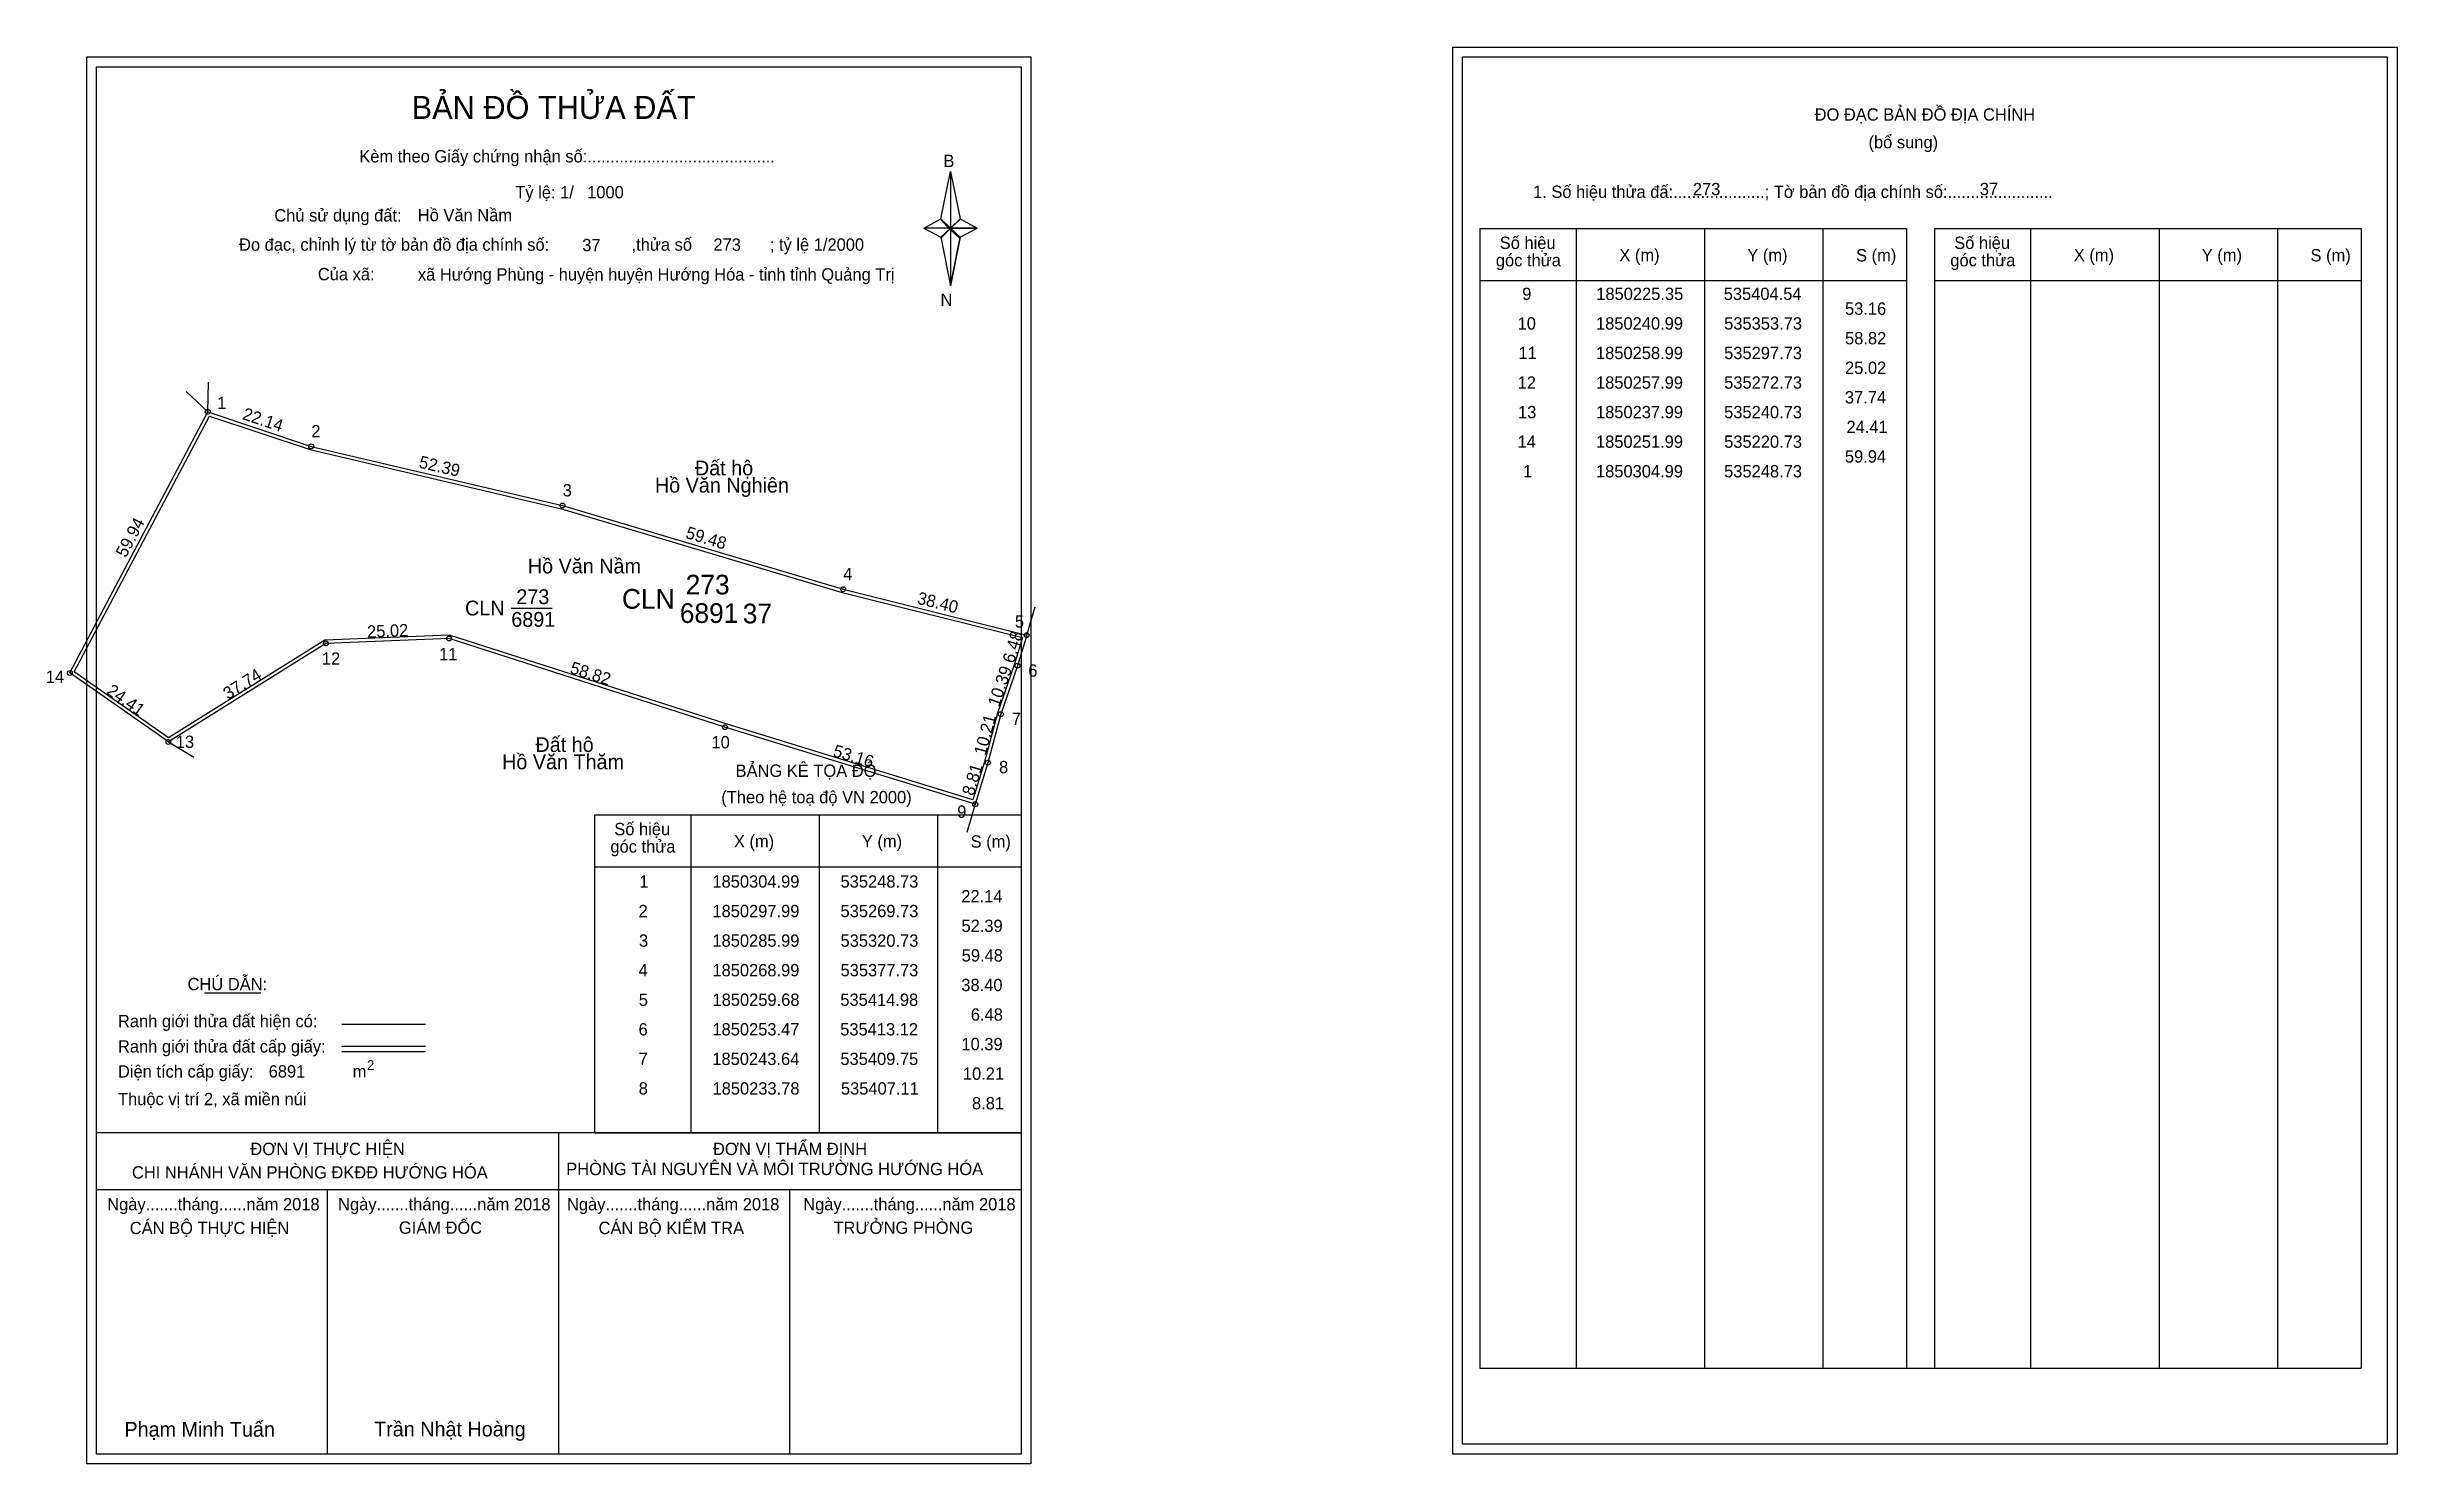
# Model space of a CAD drawing. Extents: x 535216 to 535693, y 1850091 to 1850379.
import ezdxf

# ---------------------------------------------------------------- set-up
doc = ezdxf.new("R2010")
doc.units = 0
for name, color, linetype in [('Level 1', 7, 'Continuous'), ('Level 10', 7, 'Continuous'), ('Level 11', 7, 'Continuous'), ('Level 13', 7, 'Continuous'), ('Level 2', 7, 'Continuous'), ('Level 27', 7, 'Continuous'), ('Level 3', 7, 'Continuous'), ('Level 36', 7, 'Continuous'), ('Level 4', 7, 'Continuous'), ('Level 49', 7, 'Continuous'), ('Level 5', 7, 'Continuous'), ('Level 53', 7, 'Continuous'), ('Level 55', 7, 'Continuous'), ('Level 6', 7, 'Continuous'), ('Level 63', 7, 'Continuous'), ('Level 7', 7, 'Continuous'), ('Level 9', 7, 'Continuous')]:
    doc.layers.add(name, color=color, linetype=linetype)

msp = doc.modelspace()

# ---------------------------------------------------------------- linework, layer by layer
at = {"layer": 'Level 1'}
for p, q in [((535503.47, 1850377.03), (535503.47, 1850377.03)), ((535226.15, 1850375.03), (535226.15, 1850375.03)), ((535397.57, 1850344.15), (535399.54, 1850353.79)), ((535399.54, 1850353.79), (535399.54, 1850342.27)), ((535399.54, 1850353.79), (535401.51, 1850344.15)), ((535394.13, 1850342.27), (535397.57, 1850344.15)), ((535397.57, 1850344.15), (535399.54, 1850342.27)), ((535399.39, 1850342.05), (535397.57, 1850343.93)), ((535401.36, 1850343.93), (535399.39, 1850342.05)), ((535399.39, 1850342.05), (535401.36, 1850343.93)), ((535401.51, 1850344.15), (535399.54, 1850342.27)), ((535399.54, 1850342.27), (535397.57, 1850340.43)), ((535399.39, 1850342.05), (535397.57, 1850340.21)), ((535397.57, 1850340.21), (535399.39, 1850342.05)), ((535397.57, 1850340.43), (535399.54, 1850330.57)), ((535401.36, 1850340.21), (535399.39, 1850342.05)), ((535399.54, 1850342.27), (535399.54, 1850330.57)), ((535399.54, 1850342.27), (535404.95, 1850342.27)), ((535399.54, 1850342.27), (535401.51, 1850340.43)), ((535401.51, 1850340.43), (535399.54, 1850330.57)), ((535401.51, 1850340.43), (535404.95, 1850342.27)), ((535507.01, 1850342.18), (535593.61, 1850342.18)), ((535526.6, 1850110.91), (535526.6, 1850342.18)), ((535552.67, 1850110.91), (535552.67, 1850342.18)), ((535576.64, 1850342.18), (535576.64, 1850110.91)), ((535593.61, 1850342.18), (535593.61, 1850110.91)), ((535599.26, 1850342.18), (535685.87, 1850342.18)), ((535618.85, 1850110.91), (535618.85, 1850342.18)), ((535644.93, 1850110.91), (535644.93, 1850342.18)), ((535668.9, 1850342.18), (535668.9, 1850110.91)), ((535685.87, 1850342.18), (535685.87, 1850110.91)), ((535507.01, 1850331.65), (535593.61, 1850331.65)), ((535599.26, 1850331.65), (535685.87, 1850331.65)), ((535327.25, 1850223.21), (535413.85, 1850223.21)), ((535346.84, 1850158.68), (535346.84, 1850223.21)), ((535372.91, 1850158.68), (535372.91, 1850223.21)), ((535396.88, 1850223.21), (535396.88, 1850158.68)), ((535327.25, 1850212.68), (535413.85, 1850212.68)), ((535248.07, 1850187.1), (535259.47, 1850187.1)), ((535275.93, 1850180.69), (535292.95, 1850180.69)), ((535275.93, 1850176.25), (535292.95, 1850176.25)), ((535275.93, 1850175.15), (535292.95, 1850175.15)), ((535332.98, 1850158.68), (535226.15, 1850158.68)), ((535413.85, 1850158.68), (535309.01, 1850158.68)), ((535320, 1850093.46), (535320, 1850158.68)), ((535327.25, 1850158.68), (535413.85, 1850158.68)), ((535413.85, 1850147.13), (535226.15, 1850147.13)), ((535273.07, 1850093.46), (535273.07, 1850147.13)), ((535366.92, 1850093.46), (535366.92, 1850147.13)), ((535507.01, 1850110.91), (535685.87, 1850110.91)), ((535691.17, 1850095.46), (535691.17, 1850095.46)), ((535413.85, 1850093.46), (535413.85, 1850093.46))]:
    msp.add_line(p, q, dxfattribs=at)
for points in [[(535397.57, 1850344.15), (535399.54, 1850353.79), (535399.54, 1850342.27)], [(535399.54, 1850342.27), (535401.51, 1850344.15), (535404.95, 1850342.27)], [(535394.13, 1850342.27), (535397.57, 1850340.43), (535399.54, 1850342.27)], [(535399.54, 1850342.27), (535399.54, 1850330.57), (535401.51, 1850340.43)]]:
    msp.add_lwpolyline(points, close=True, dxfattribs=at)
at = {"layer": 'Level 10'}
for points in [[(535248.73, 1850304.99), (535269.73, 1850297.99), (535320.73, 1850285.99), (535377.73, 1850268.99), (535414.98, 1850259.68), (535413.12, 1850253.47), (535409.75, 1850243.64), (535407.11, 1850233.78), (535404.54, 1850225.35), (535353.73, 1850240.99), (535297.73, 1850258.99), (535272.73, 1850257.99), (535240.73, 1850237.99), (535220.73, 1850251.99)], [(535249.07, 1850304.14), (535269.54, 1850297.32), (535320.55, 1850285.31), (535377.55, 1850268.31), (535414.1, 1850259.18), (535412.45, 1850253.68), (535409.08, 1850243.84), (535406.44, 1850233.97), (535404.08, 1850226.23), (535353.94, 1850241.66), (535297.83, 1850259.69), (535272.52, 1850258.68), (535240.75, 1850238.83), (535221.64, 1850252.21)]]:
    msp.add_lwpolyline(points, close=True, dxfattribs=at)
at = {"layer": 'Level 11'}
for centre in [(535248.73, 1850304.99), (535248.73, 1850304.99), (535269.73, 1850297.99), (535320.73, 1850285.99), (535377.73, 1850268.99), (535272.73, 1850257.99), (535297.73, 1850258.99), (535414.98, 1850259.68), (535413.12, 1850253.47), (535220.73, 1850251.99), (535409.75, 1850243.64), (535240.73, 1850237.99), (535353.73, 1850240.99), (535407.11, 1850233.78), (535404.54, 1850225.35)]:
    msp.add_circle(centre, 0.5, dxfattribs=at)
at = {"layer": 'Level 27'}
for p, q in [((535248.73, 1850304.99), (535248.86, 1850310.99)), ((535248.73, 1850304.99), (535244.37, 1850309.11)), ((535414.98, 1850259.68), (535416.7, 1850265.43)), ((535240.73, 1850237.99), (535245.9, 1850234.94)), ((535404.54, 1850225.35), (535402.8, 1850219.61))]:
    msp.add_line(p, q, dxfattribs=at)
at = {"layer": 'Level 3'}
for p, q in [((535507.01, 1850342.18), (535507.01, 1850110.91)), ((535599.26, 1850342.18), (535599.26, 1850110.91)), ((535327.25, 1850223.21), (535327.25, 1850158.68))]:
    msp.add_line(p, q, dxfattribs=at)
at = {"layer": 'Level 63'}
for points in [[(535224.15, 1850377.03), (535415.85, 1850377.03), (535415.85, 1850091.46), (535224.15, 1850091.46)], [(535501.48, 1850379.03), (535693.18, 1850379.03), (535693.18, 1850093.46), (535501.48, 1850093.46)], [(535503.48, 1850377.03), (535691.18, 1850377.03), (535691.18, 1850095.46), (535503.48, 1850095.46)], [(535226.15, 1850375.03), (535413.85, 1850375.03), (535413.85, 1850093.46), (535226.15, 1850093.46)]]:
    msp.add_lwpolyline(points, close=True, dxfattribs=at)
at = {"layer": 'Level 9'}
msp.add_line((535310.35, 1850265.17), (535318.68, 1850265.17), dxfattribs=at)

# ---------------------------------------------------------------- texts
at = {"layer": 'Level 1'}
for s, height, p in [('BẢN ĐỒ THỬA ĐẤT', 4.6657, (535290.12, 1850364.44)), ('ĐO ĐẠC BẢN ĐỒ ĐỊA CHÍNH', 2.5, (535574.95, 1850364.09)), ('Kèm theo Giấy chứng nhận số:.........................................', 2.5, (535279.5, 1850355.61)), ('(bổ sung)', 2.5, (535585.89, 1850358.47)), ('B', 2.5, (535398.08, 1850354.67)), ('1. Số hiệu thửa đấ:....................; Tờ bản đồ địa chính số:.......................', 2.5, (535517.78, 1850348.41)), ('Chủ sử dụng đất:', 2.5, (535262.24, 1850343.62)), ('Đo đạc, chỉnh lý từ tờ bản đồ địa chính số:                  ,thửa số                 ; tỷ lệ 1/2000', 2.5, (535255.08, 1850337.69)), ('Số hiệu', 2.5, (535511.02, 1850338.05)), ('Số hiệu', 2.5, (535603.28, 1850338.05)), ('Của xã:', 2.5, (535271.08, 1850331.69)), ('góc thửa', 2.5, (535510.23, 1850334.52)), ('X (m)', 2.5, (535535.3, 1850335.57)), ('Y (m)', 2.5, (535561.28, 1850335.57)), ('S (m)', 2.5, (535583.36, 1850335.52)), ('góc thửa', 2.5, (535602.49, 1850334.52)), ('X (m)', 2.5, (535627.56, 1850335.57)), ('Y (m)', 2.5, (535653.54, 1850335.57)), ('S (m)', 2.5, (535675.62, 1850335.52)), ('N', 2.5, (535397.48, 1850326.5)), ('BẢNG KÊ TỌA ĐỘ', 2.5, (535355.88, 1850230.91)), ('(Theo hệ toạ độ VN 2000)', 2.5, (535352.98, 1850225.55)), ('Số hiệu', 2.5, (535331.26, 1850219.07)), ('X (m)', 2.5, (535355.54, 1850216.6)), ('Y (m)', 2.5, (535381.52, 1850216.6)), ('góc thửa', 2.5, (535330.47, 1850215.54)), ('S (m)', 2.5, (535403.6, 1850216.55)), ('CHÚ DẪN:', 2.5, (535244.63, 1850187.6)), ('Ranh giới thửa đất hiện có:', 2.5, (535230.5, 1850180.1)), ('Ranh giới thửa đất cấp giấy:', 2.5, (535230.5, 1850174.96)), ('Diện tích cấp giấy:', 2.5, (535230.5, 1850169.88)), ('m', 2.5, (535278.15, 1850169.9)), ('2', 2, (535281.05, 1850171.41)), ('Thuộc vị trí 2, xã miền núi', 2.5, (535230.5, 1850164.28)), ('ĐƠN VỊ THỰC HIỆN', 2.5, (535257.38, 1850154.16)), ('ĐƠN VỊ THẨM ĐỊNH', 2.5, (535351.29, 1850154.16)), ('CHI NHÁNH VĂN PHÒNG ĐKĐĐ HƯỚNG HÓA', 2.5, (535233.34, 1850149.4)), ('PHÒNG TÀI NGUYÊN VÀ MÔI TRƯỜNG HƯỚNG HÓA', 2.5, (535321.51, 1850150.09)), ('Ngày.......tháng......năm 2018', 2.5, (535228.32, 1850142.93)), ('Ngày.......tháng......năm 2018', 2.5, (535275.19, 1850142.93)), ('Ngày.......tháng......năm 2018', 2.5, (535321.66, 1850142.93)), ('Ngày.......tháng......năm 2018', 2.5, (535369.62, 1850142.93)), ('CÁN BỘ THỰC HIỆN', 2.5, (535232.9, 1850138.11)), ('GIÁM ĐỐC', 2.5, (535287.53, 1850138.17)), ('CÁN BỘ KIỂM TRA', 2.5, (535328.07, 1850138.11)), ('TRƯỞNG PHÒNG', 2.5, (535375.76, 1850138.17)), ('Phạm Minh Tuấn', 3, (535231.81, 1850097)), ('Trần Nhật Hoàng', 3, (535282.5, 1850097.05))]:
    msp.add_text(s, height=height, dxfattribs=at).set_placement(p)
at = {"layer": 'Level 11'}
msp.add_text('Tỷ lệ: 1/', height=2.5, dxfattribs=at).set_placement((535311.16, 1850348.3))
at = {"layer": 'Level 13'}
for s, p in [('273', (535311.37, 1850265.97)), ('CLN', (535300.96, 1850263.67)), ('6891', (535310.35, 1850261.37))]:
    msp.add_text(s, height=3, dxfattribs=at).set_placement(p)
at = {"layer": 'Level 2'}
msp.add_text('Hồ Văn Nầm', height=3, dxfattribs=at).set_placement((535313.71, 1850272.2))
at = {"layer": 'Level 3'}
msp.add_text('CLN ', height=4, dxfattribs=at).set_placement((535332.82, 1850265.04))
at = {"layer": 'Level 36'}
for s, p in [('Hồ Văn Nghiên', (535339.5, 1850288.61)), ('Đất hộ', (535347.63, 1850292.11)), ('Đất hộ', (535315.25, 1850235.96)), ('Hồ Văn Thăm', (535308.48, 1850232.46))]:
    msp.add_text(s, height=3, dxfattribs=at).set_placement(p)
at = {"layer": 'Level 4'}
msp.add_text('273', height=4, dxfattribs=at).set_placement((535345.76, 1850267.93))
at = {"layer": 'Level 49'}
for s, rotation, p in [('22.14', 341.5651, (535255.6, 1850303.54)), ('52.39', 346.7595, (535291.45, 1850293.7)), ('59.94', 62.1524, (535232.11, 1850275.25)), ('59.48', 343.393, (535345.58, 1850279.41)), ('38.40', 345.9674, (535392.58, 1850266.1)), ('25.02', 2.2906, (535281.12, 1850259.13)), ('6.48', 73.3262, (535412.39, 1850253.81)), ('37.74', 32.0054, (535252.84, 1850246.5)), ('58.82', 342.1811, (535322.09, 1850252)), ('10.39', 71.0768, (535409.36, 1850244.96)), ('24.41', 325.008, (535227.97, 1850247.9)), ('10.21', 75.0107, (535406.64, 1850235.12)), ('53.16', 342.8909, (535375.47, 1850235.14)), ('8.81', 73.0454, (535404.18, 1850226.92))]:
    msp.add_text(s, height=2.5, rotation=rotation, dxfattribs=at).set_placement(p)
at = {"layer": 'Level 5'}
msp.add_text('6891', height=4, dxfattribs=at).set_placement((535344.56, 1850262.15))
at = {"layer": 'Level 53'}
for s, p in [('9', (535515.58, 1850327.69)), ('1850225.35', (535530.61, 1850327.69)), ('535404.54', (535556.49, 1850327.69)), ('10', (535514.65, 1850321.69)), ('1850240.99', (535530.56, 1850321.69)), ('535353.73', (535556.58, 1850321.69)), ('53.16', (535581.11, 1850324.69)), ('58.82', (535581.12, 1850318.69)), ('11', (535514.81, 1850315.69)), ('1850258.99', (535530.56, 1850315.69)), ('535297.73', (535556.58, 1850315.69)), ('25.02', (535581.12, 1850312.69)), ('12', (535514.66, 1850309.69)), ('1850257.99', (535530.56, 1850309.69)), ('535272.73', (535556.58, 1850309.69)), ('13', (535514.73, 1850303.69)), ('1850237.99', (535530.56, 1850303.69)), ('535240.73', (535556.58, 1850303.69)), ('37.74', (535581.09, 1850306.69)), ('24.41', (535581.42, 1850300.69)), ('14', (535514.64, 1850297.69)), ('1850251.99', (535530.56, 1850297.69)), ('535220.73', (535556.58, 1850297.69)), ('59.94', (535581.09, 1850294.69)), ('1', (535515.73, 1850291.69)), ('1850304.99', (535530.56, 1850291.69)), ('535248.73', (535556.58, 1850291.69)), ('1', (535336.34, 1850208.43)), ('1850304.99', (535351.18, 1850208.43)), ('535248.73', (535377.19, 1850208.43)), ('2', (535336.19, 1850202.43)), ('1850297.99', (535351.18, 1850202.43)), ('535269.73', (535377.19, 1850202.43)), ('22.14', (535401.71, 1850205.43)), ('52.39', (535401.74, 1850199.43)), ('3', (535336.27, 1850196.43)), ('1850285.99', (535351.18, 1850196.43)), ('535320.73', (535377.19, 1850196.43)), ('59.48', (535401.79, 1850193.43)), ('4', (535336.18, 1850190.43)), ('1850268.99', (535351.18, 1850190.43)), ('535377.73', (535377.19, 1850190.43)), ('5', (535336.24, 1850184.43)), ('1850259.68', (535351.2, 1850184.43)), ('535414.98', (535377.15, 1850184.43)), ('38.40', (535401.71, 1850187.43)), ('6.48', (535403.64, 1850181.43)), ('6', (535336.19, 1850178.43)), ('1850253.47', (535351.18, 1850178.43)), ('535413.12', (535377.12, 1850178.43)), ('10.39', (535401.74, 1850175.43)), ('7', (535336.2, 1850172.43)), ('1850243.64', (535351.16, 1850172.43)), ('535409.75', (535377.16, 1850172.43)), ('10.21', (535402.03, 1850169.43)), ('8', (535336.22, 1850166.43)), ('1850233.78', (535351.2, 1850166.43)), ('535407.11', (535377.27, 1850166.43)), ('8.81', (535403.88, 1850163.43))]:
    msp.add_text(s, height=2.5, dxfattribs=at).set_placement(p)
at = {"layer": 'Level 55'}
for s, height, p in [('1', 0.4, (535248.62, 1850304.99)), ('129', 0.11, (535248.61, 1850304.88)), ('129', 0.11, (535248.61, 1850304.88)), ('0', 0.11, (535248.69, 1850304.88)), ('0', 0.11, (535248.69, 1850304.88)), ('2', 0.4, (535269.59, 1850297.99)), ('129', 0.11, (535269.61, 1850297.88)), ('129', 0.11, (535269.61, 1850297.88)), ('3', 0.4, (535320.61, 1850285.99)), ('129', 0.11, (535320.61, 1850285.88)), ('129', 0.11, (535320.61, 1850285.88)), ('4', 0.4, (535377.59, 1850268.99)), ('129', 0.11, (535377.61, 1850268.88)), ('129', 0.11, (535377.61, 1850268.88)), ('12', 0.4, (535272.45, 1850257.99)), ('274', 0.11, (535272.61, 1850257.88)), ('11', 0.4, (535297.47, 1850258.99)), ('274', 0.11, (535297.61, 1850258.88)), ('5', 0.4, (535414.85, 1850259.68)), ('129', 0.11, (535414.86, 1850259.57)), ('129', 0.11, (535414.86, 1850259.57)), ('6', 0.4, (535412.98, 1850253.47)), ('14', 0.4, (535220.44, 1850251.99)), ('0', 0.11, (535220.69, 1850251.88)), ('0', 0.11, (535220.69, 1850251.88)), ('7', 0.4, (535409.62, 1850243.64)), ('13', 0.4, (535240.46, 1850237.99)), ('10', 0.4, (535353.45, 1850240.99)), ('274', 0.11, (535353.61, 1850240.88)), ('274', 0.11, (535240.61, 1850237.88)), ('0', 0.11, (535240.69, 1850237.88)), ('0', 0.11, (535240.69, 1850237.88)), ('8', 0.4, (535406.98, 1850233.78)), ('9', 0.4, (535404.4, 1850225.35)), ('274', 0.11, (535404.42, 1850225.24))]:
    msp.add_text(s, height=height, dxfattribs=at).set_placement(p)
at = {"layer": 'Level 6'}
for s, p in [('1000', (535325.75, 1850348.32)), ('273', (535550.23, 1850348.95)), ('37', (535608.48, 1850348.97)), ('Hồ Văn Nầm', (535291.37, 1850343.68)), ('37', (535324.76, 1850337.6)), ('273', (535351.38, 1850337.68)), ('xã Hướng Phùng - huyện huyện Hướng Hóa - tỉnh tỉnh Quảng Trị', (535291.39, 1850331.64)), ('6891', (535261.09, 1850169.89))]:
    msp.add_text(s, height=2.5, dxfattribs=at).set_placement(p)
at = {"layer": 'Level 7'}
msp.add_text('37', height=4, dxfattribs=at).set_placement((535357.34, 1850262.06))
at = {"layer": 'Level 9'}
for s, p in [('1', (535250.65, 1850305.58)), ('2', (535269.76, 1850299.82)), ('3', (535320.78, 1850287.83)), ('4', (535377.72, 1850270.83)), ('5', (535412.59, 1850261.21)), ('12', (535271.9, 1850253.68)), ('11', (535295.68, 1850254.57)), ('6', (535415.31, 1850251.24)), ('14', (535215.84, 1850249.99)), ('7', (535411.97, 1850241.46)), ('13', (535242.24, 1850236.78)), ('10', (535350.99, 1850236.69)), ('8', (535409.37, 1850231.65)), ('9', (535400.87, 1850222.6))]:
    msp.add_text(s, height=2.5, dxfattribs=at).set_placement(p)

doc.saveas('drawing.dxf')
